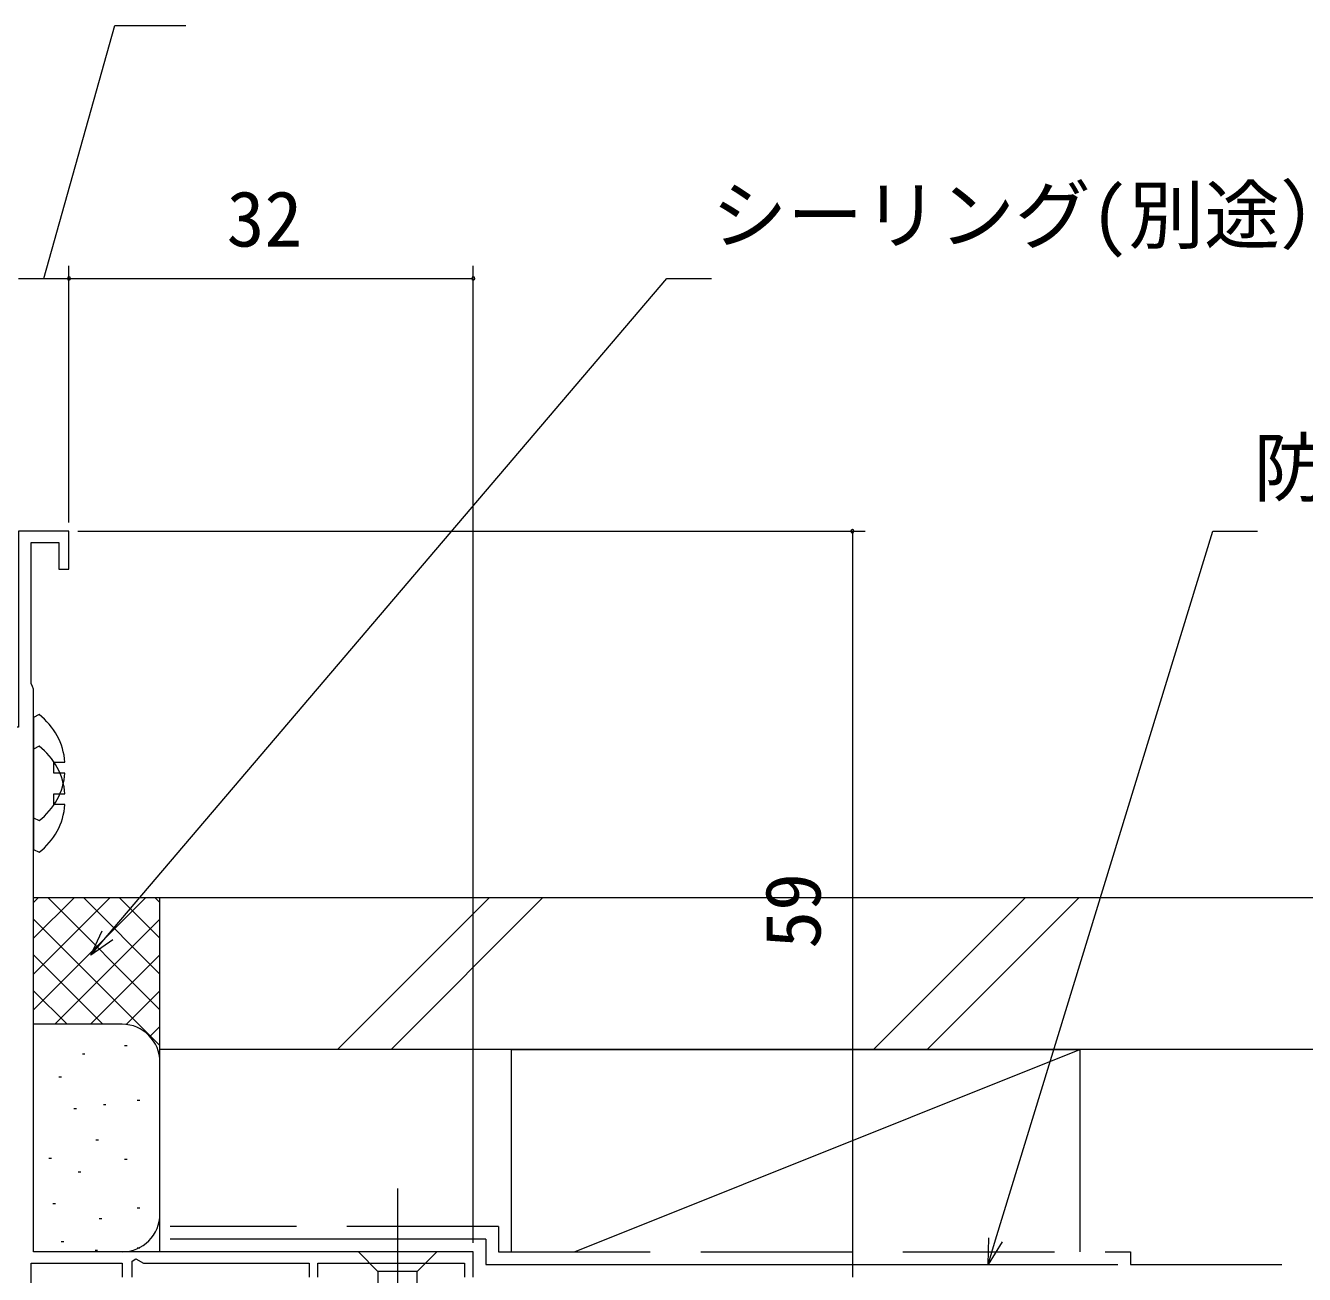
# Model space of a CAD drawing. Units: millimetres, scale not verified. Extents: x -495 to 495, y -800 to 801.
# Drawn here: x 151.6 to 252.8, y -457.8 to -359 of the extents above; entities that cross this region are included whole.
import ezdxf
from ezdxf.enums import TextEntityAlignment as Align

# ---------------------------------------------------------------- set-up
doc = ezdxf.new("R2010")
doc.units = ezdxf.units.MM
doc.header["$LTSCALE"] = 4
doc.linetypes.add('CHAIN2', pattern=[12, 9, -1, 1, -1])
doc.linetypes.add('DASHED3', pattern=[4, 3, -1])
for name, color, linetype, lineweight in [('0-3_YKK_11', 4, 'Continuous', 9), ('0-4_YKK_12', 6, 'Continuous', 9), ('0-5_YKK_13', 7, 'Continuous', 9), ('0-7_YSS_K', 3, 'Continuous', 9)]:
    doc.layers.add(name, color=color, linetype=linetype, lineweight=lineweight)
doc.styles.add('ＭＳ ゴシック', font='')
doc.styles.get('ＭＳ ゴシック').set_extended_font_data('MS Gothic')

msp = doc.modelspace()

# ---------------------------------------------------------------- linework, layer by layer
at = {"layer": '0-3_YKK_11'}
for p, q in [((152.642, -413.517), (152.2, -413.734)), ((152.642, -416.017), (152.2, -416.234)), ((184.1, -456.009), (177.9, -456.009)), ((177.9, -456.009), (179.45, -457.559)), ((184.1, -456.009), (182.55, -457.559)), ((179.45, -457.559), (179.45, -476.093)), ((182.55, -457.559), (179.45, -457.559)), ((182.55, -476.093), (182.55, -457.559))]:
    msp.add_line(p, q, dxfattribs=at)
at = {"layer": '0-3_YKK_11', "linetype": 'CHAIN2'}
msp.add_line((181, -451.009), (181, -486.009), dxfattribs=at)
at = {"layer": '0-3_YKK_11'}
for points in [[(152.2, -413.734), (152.2, -421.685), (152.642, -421.902)], [(152.2, -416.234), (152.2, -424.185), (152.642, -424.402)], [(154.683, -418.134), (153.8, -418.134), (153.8, -417.284), (154.683, -417.284)], [(154.683, -420.634), (153.8, -420.634), (153.8, -419.784), (154.683, -419.784)]]:
    msp.add_lwpolyline(points, dxfattribs=at)
for centre, start, end in [((149.4, -417.709), 4.5994, 52.28593), ((149.4, -420.209), 4.5994, 52.28593), ((149.4, -417.709), 307.71409, 355.40056), ((149.4, -420.209), 307.71409, 355.40056)]:
    msp.add_arc(centre, 5.3, start, end, dxfattribs=at)
at = {"layer": '0-4_YKK_12'}
for p, q in [((155, -398.309), (155, -378.009)), ((155, -398.309), (155, -378.009)), ((187, -455.309), (187, -378.009)), ((151, -379.009), (155, -379.009)), ((155, -379.009), (187, -379.009)), ((155.7, -399.009), (218, -399.009)), ((217, -399.009), (217, -458.009)), ((156.729, -432.532), (158.052, -430.979)), ((227.734, -457.001), (228.332, -455.051))]:
    msp.add_line(p, q, dxfattribs=at)
for points in [[(153, -379.009), (158.637, -359.009), (164.237, -359.009)], [(158.052, -430.979), (202.316, -379.009), (205.856, -379.009)], [(228.332, -455.051), (245.524, -399.009), (249.064, -399.009)], [(158.468, -431.333), (156.729, -432.532), (157.636, -430.624)], [(228.855, -455.211), (227.734, -457.001), (227.81, -454.891)]]:
    msp.add_lwpolyline(points, dxfattribs=at)
for centre, start, end in [((155, -379.009), 0, 180), ((155, -379.009), 0, 180), ((155, -379.009), 180, 0), ((155, -379.009), 180, 0), ((187, -379.009), 0, 180), ((187, -379.009), 180, 0), ((217, -399.009), 90, 270), ((217, -399.009), 270, 90)]:
    msp.add_arc(centre, 0.128, start, end, dxfattribs=at)
at = {"layer": '0-5_YKK_13'}
for points in [[(152.2, -456.009), (152.2, -411.509), (152.1, -411.286), (152, -411.062), (152, -399.909), (154.2, -399.909), (154.2, -402.009), (155, -402.009), (155, -399.009), (151, -399.009), (151, -414.509), (148, -414.509), (147.5, -415.009), (147.8, -415.309), (148.7, -415.309), (148.7, -417.009), (144, -417.009), (144, -415.309), (144.7, -415.309), (145, -415.009), (144.5, -414.509), (143, -414.509), (143, -417.009)], [(187, -458.009), (187, -456.009), (152.2, -456.009)], [(152, -460.562), (152, -456.909), (159.2, -456.909), (159.2, -458.009)], [(160, -458.009), (160, -456.736), (160.3, -456.563), (160.9, -456.909), (174, -456.909), (174, -458.009)], [(174.7, -458.009), (174.7, -456.909), (186.3, -456.909), (186.3, -458.009)]]:
    msp.add_lwpolyline(points, dxfattribs=at)
at = {"layer": '0-7_YSS_K'}
for p, q in [((162.2, -428.009), (152.2, -428.009)), ((152.2, -436.867), (161.058, -428.009)), ((152.2, -434.039), (158.229, -428.009)), ((152.2, -431.21), (155.401, -428.009)), ((152.2, -428.382), (152.573, -428.009)), ((153.342, -428.009), (162.2, -436.867)), ((156.17, -428.009), (162.2, -434.039)), ((158.999, -428.009), (162.2, -431.21)), ((161.827, -428.009), (162.2, -428.382)), ((162.2, -441.009), (162.2, -428.009)), ((360.001, -428.009), (162.201, -428.009)), ((176.243, -440.009), (188.243, -428.009)), ((192.486, -428.009), (180.486, -440.009)), ((218.67, -440.009), (230.67, -428.009)), ((222.912, -440.009), (234.912, -428.009)), ((152.2, -429.696), (162.2, -439.696)), ((153.886, -438.009), (162.2, -429.696)), ((152.2, -432.524), (157.685, -438.009)), ((156.715, -438.009), (162.2, -432.524)), ((152.2, -435.352), (154.857, -438.009)), ((159.525, -438.027), (162.2, -435.352)), ((159.201, -438.009), (152.201, -438.009)), ((161.405, -438.975), (162.2, -438.181)), ((159.396, -439.677), (159.596, -439.677)), ((189.999, -440.009), (189.999, -456.009)), ((189.999, -440.009), (234.999, -440.009)), ((194.999, -456.009), (234.999, -440.009)), ((234.999, -440.009), (234.999, -456.009)), ((156.058, -440.345), (156.258, -440.345)), ((162.201, -456.009), (162.201, -440.849)), ((154.202, -442.175), (154.402, -442.175)), ((160.397, -444.017), (160.597, -444.017)), ((155.39, -444.684), (155.59, -444.684)), ((157.727, -444.35), (157.927, -444.35)), ((157.124, -447.143), (157.324, -447.143)), ((153.417, -448.605), (153.617, -448.605)), ((159.396, -448.69), (159.596, -448.69)), ((155.724, -449.691), (155.924, -449.691)), ((153.721, -452.198), (153.921, -452.198)), ((157.393, -453.363), (157.593, -453.363)), ((160.397, -452.532), (160.597, -452.532)), ((154.389, -455.202), (154.589, -455.202)), ((188, -455.009), (163, -455.009)), ((159.201, -456.009), (152.201, -456.009)), ((157.059, -455.87), (157.259, -455.87)), ((160.397, -455.7), (160.597, -455.7))]:
    msp.add_line(p, q, dxfattribs=at)
at = {"layer": '0-7_YSS_K', "linetype": 'DASHED3'}
for p, q in [((189, -454.009), (163, -454.009)), ((239, -456.009), (239, -457.009)), ((239, -457.009), (360.2, -457.009))]:
    msp.add_line(p, q, dxfattribs=at)
at = {"layer": '0-7_YSS_K'}
for points in [[(360.001, -440.009), (162.201, -440.009), (162.201, -428.009)], [(188, -455.009), (188, -457.009), (238, -457.009)]]:
    msp.add_lwpolyline(points, dxfattribs=at)
at = {"layer": '0-7_YSS_K', "linetype": 'DASHED3'}
msp.add_lwpolyline([(189, -454.009), (189, -456.009), (239, -456.009)], dxfattribs=at)
at = {"layer": '0-7_YSS_K'}
for centre, start, end in [((159.201, -441.009), 0, 90), ((159.201, -453.009), 270, 0)]:
    msp.add_arc(centre, 3, start, end, dxfattribs=at)

# ---------------------------------------------------------------- texts
at = {"layer": '0-4_YKK_12', "style": 'ＭＳ ゴシック'}
for s, p in [('シーリング(別途）', (205.856, -377.509)), ('32', (167.48, -377.809)), ('防水テープ（別途）', (248.744, -397.509))]:
    msp.add_text(s, height=4.399, dxfattribs=at).set_placement(p, align=Align.BOTTOM_LEFT)
msp.add_text('59', height=4.399, rotation=90, dxfattribs=at).set_placement((215.8, -432.029), align=Align.BOTTOM_LEFT)

doc.saveas('drawing.dxf')
